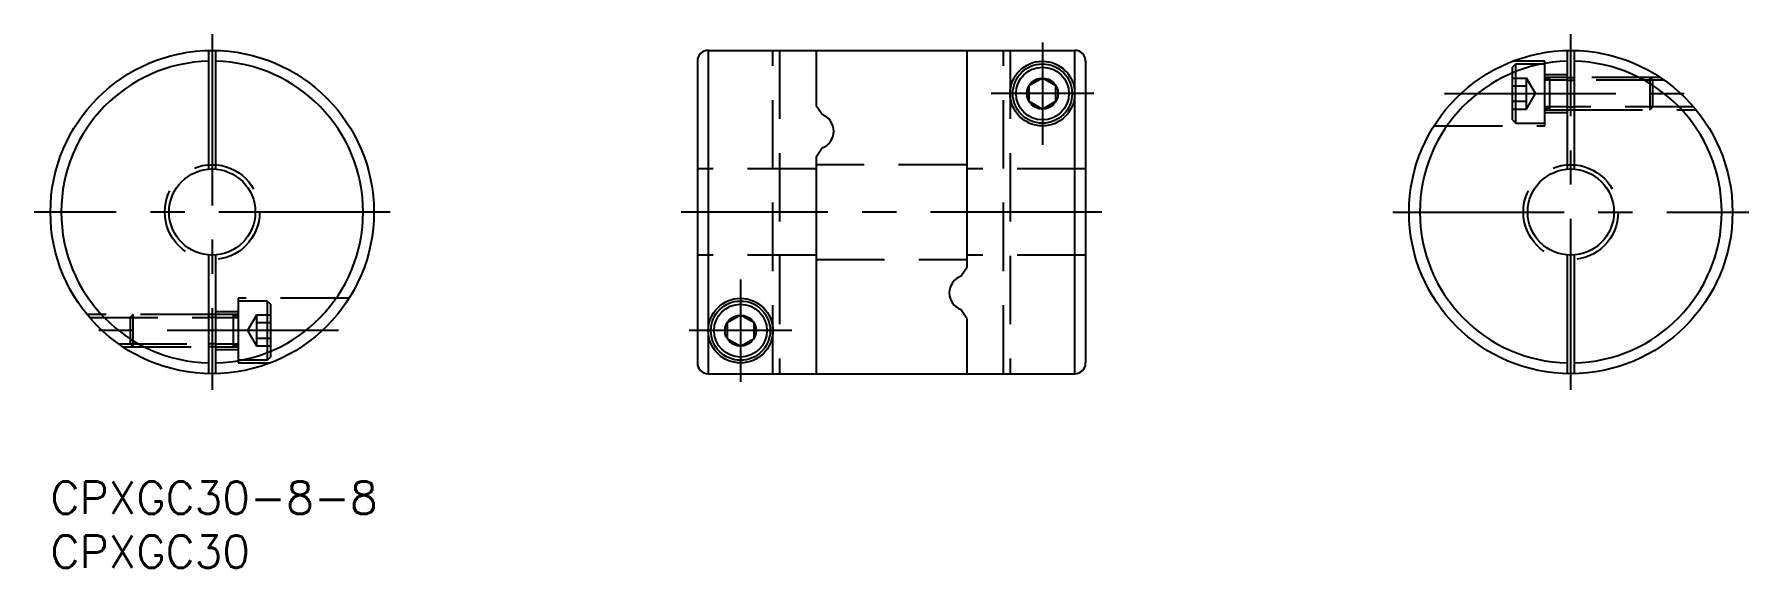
# Model space of a CAD drawing. Extents: x -1 to 158, y -8 to 42.
import ezdxf

# ---------------------------------------------------------------- set-up
doc = ezdxf.new("R2010")
doc.units = 0
doc.header["$LTSCALE"] = 0.5
doc.linetypes.add('CENTER', pattern=[50.8, 31.75, -6.35, 6.35, -6.35])
doc.linetypes.add('DASHED', pattern=[19.05, 12.7, -6.35])
for name, color, linetype in [('MSM_CENTER', 1, 'CENTER'), ('MSM_CONTINUOUS', 7, 'CONTINUOUS'), ('MSM_DASHED', 4, 'DASHED'), ('MSM_NARROW', 5, 'CONTINUOUS'), ('MSM_PART_NUMBER', 7, 'CONTINUOUS')]:
    doc.layers.add(name, color=color, linetype=linetype)
doc.styles.get("Standard").update_dxf_attribs({"font": 'txt.shx', "height": 3, "bigfont": 'bigfont.shx'})

# ---------------------------------------------------------------- blocks, each defined once
blk = doc.blocks.new('*U18')
at = {"layer": 'MSM_PART_NUMBER'}
blk.add_text('CPXGC30-8-8', height=3, dxfattribs=at).set_placement((0, -3))
blk = doc.blocks.new('*U19')
at = {"layer": 'MSM_PART_NUMBER'}
blk.add_text('CPXGC30', height=3, dxfattribs=at).set_placement((0, -8))

msp = doc.modelspace()

# ---------------------------------------------------------------- linework, layer by layer
at = {"layer": 'MSM_CENTER'}
for p, q in [((15, 41.5), (15, 8.5)), ((141, 8.5), (141, 41.5)), ((92, 40.75), (92, 31.25)), ((96.75, 36), (87.25, 36)), ((129.3, 36), (152.7, 36)), ((31.5, 25), (-1.5, 25)), ((97.5, 25), (58.5, 25)), ((124.5, 25), (157.5, 25)), ((64, 18.75), (64, 9.25)), ((26.7, 14), (3.3, 14)), ((68.75, 14), (59.25, 14))]:
    msp.add_line(p, q, dxfattribs=at)
at = {"layer": 'MSM_CONTINUOUS'}
for p, q in [((14.7, 28.99), (14.7, 40)), ((15.3, 40), (15.3, 28.99)), ((61, 40), (61, 10)), ((61, 40), (95, 40)), ((71, 40), (71, 34.86)), ((85, 40), (85, 19.86)), ((95, 10), (95, 40)), ((140.7, 28.99), (140.7, 40)), ((141.3, 40), (141.3, 28.99)), ((60, 39), (60, 11)), ((96, 39), (96, 11)), ((92, 37.44), (90.75, 36.72)), ((90.75, 36.72), (90.75, 35.28)), ((93.25, 36.72), (92, 37.44)), ((93.25, 35.28), (93.25, 36.72)), ((140.7, 37.5), (141.3, 37.5)), ((90.75, 35.28), (92, 34.56)), ((92, 34.56), (93.25, 35.28)), ((71.56, 34.05), (71, 34.86)), ((140.7, 34.5), (141.3, 34.5)), ((71, 30.14), (71.56, 30.95)), ((71, 30.14), (71, 10)), ((14.7, 10), (14.7, 21.01)), ((15.3, 21.01), (15.3, 10)), ((140.7, 10), (140.7, 21.01)), ((141.3, 21.01), (141.3, 10)), ((84.44, 19.05), (85, 19.86)), ((85, 15.14), (84.44, 15.95)), ((15.3, 15.5), (14.7, 15.5)), ((64, 15.44), (62.75, 14.72)), ((62.75, 14.72), (62.75, 13.28)), ((65.25, 14.72), (64, 15.44)), ((65.25, 13.28), (65.25, 14.72)), ((85, 15.14), (85, 10)), ((62.75, 13.28), (64, 12.56)), ((64, 12.56), (65.25, 13.28)), ((15.3, 12.5), (14.7, 12.5)), ((61, 10), (95, 10))]:
    msp.add_line(p, q, dxfattribs=at)
for centre, radius in [((15, 25), 15), ((141, 25), 15), ((92, 36), 3), ((92, 36), 2.75), ((92, 36), 2.45), ((92, 36), 1.44), ((15, 25), 4), ((141, 25), 4), ((64, 14), 3), ((64, 14), 2.75), ((64, 14), 2.45), ((64, 14), 1.44)]:
    msp.add_circle(centre, radius, dxfattribs=at)
for centre, radius, start, end in [((61, 39), 1, 90, 180), ((95, 39), 1, 0, 90), ((15, 25), 14, 91.2279, 268.7721), ((15, 25), 14, 271.2279, 88.7721), ((141, 25), 14, 91.2279, 268.7721), ((141, 25), 14, 271.2279, 88.7721), ((71, 32.5), 1.65, 290, 70), ((85, 17.5), 1.65, 110.0015, 249.9985), ((61, 11), 1, 180, 270), ((95, 11), 1, 270, 0)]:
    msp.add_arc(centre, radius, start, end, dxfattribs=at)
at = {"layer": 'MSM_DASHED'}
for p, q in [((67, 10), (67, 40)), ((67.6, 40), (67.6, 10)), ((88.4, 10), (88.4, 40)), ((89, 40), (89, 10)), ((135.9, 38.75), (135.6, 38.45)), ((135.6, 33.55), (135.6, 38.45)), ((138.6, 39), (135.61, 39)), ((135.9, 38.75), (138.6, 38.75)), ((135.9, 33.25), (135.9, 38.75)), ((138.6, 33), (138.6, 39)), ((138.6, 33.25), (138.6, 38.75)), ((135.6, 37.44), (136.9, 37.44)), ((135.6, 36.72), (136.9, 36.72)), ((136.9, 34.56), (136.9, 37.44)), ((137.73, 36), (136.9, 37.44)), ((140.7, 37.75), (138.6, 37.75)), ((138.6, 37.5), (139.07, 37.23)), ((140.7, 37.5), (138.6, 37.5)), ((140.7, 37.23), (138.6, 37.23)), ((139.07, 34.5), (139.07, 37.5)), ((149.29, 37.5), (141.3, 37.5)), ((149.69, 37.23), (141.3, 37.23)), ((148.6, 37.23), (148.33, 37.5)), ((148.33, 37.5), (148.33, 34.5)), ((148.6, 34.77), (148.6, 37.23)), ((135.6, 35.28), (136.9, 35.28)), ((136.9, 34.56), (137.73, 36)), ((135.6, 34.56), (136.9, 34.56)), ((135.6, 33.55), (135.9, 33.25)), ((138.6, 34.5), (139.07, 34.77)), ((140.7, 34.77), (138.6, 34.77)), ((138.6, 34.5), (140.7, 34.5)), ((138.6, 34.25), (140.7, 34.25)), ((152.38, 34.77), (141.3, 34.77)), ((141.3, 34.5), (152.61, 34.5)), ((148.33, 34.5), (148.6, 34.77)), ((128.31, 33), (138.6, 33)), ((135.9, 33.25), (138.6, 33.25)), ((71, 29), (60, 29)), ((85, 29.4), (71, 29.4)), ((96, 29), (85, 29)), ((71, 21), (60, 21)), ((96, 21), (85, 21)), ((71, 20.6), (85, 20.6)), ((17.4, 17), (17.4, 11)), ((27.69, 17), (17.4, 17)), ((20.1, 16.75), (17.4, 16.75)), ((17.4, 16.75), (17.4, 11.25)), ((20.4, 16.45), (20.1, 16.75)), ((20.1, 16.75), (20.1, 11.25)), ((20.4, 16.45), (20.4, 11.55)), ((14.7, 15.5), (3.39, 15.5)), ((3.62, 15.23), (14.7, 15.23)), ((7.67, 15.5), (7.4, 15.23)), ((7.4, 15.23), (7.4, 12.77)), ((7.67, 12.5), (7.67, 15.5)), ((17.4, 15.75), (15.3, 15.75)), ((17.4, 15.5), (15.3, 15.5)), ((15.3, 15.23), (17.4, 15.23)), ((17.4, 15.5), (16.93, 15.23)), ((16.93, 15.5), (16.93, 12.5)), ((19.1, 15.44), (18.27, 14)), ((19.1, 15.44), (19.1, 12.56)), ((20.4, 15.44), (19.1, 15.44)), ((20.4, 14.72), (19.1, 14.72)), ((6.31, 12.77), (14.7, 12.77)), ((7.4, 12.77), (7.67, 12.5)), ((15.3, 12.77), (17.4, 12.77)), ((17.4, 12.5), (16.93, 12.77)), ((18.27, 14), (19.1, 12.56)), ((20.4, 13.28), (19.1, 13.28)), ((6.71, 12.5), (14.7, 12.5)), ((15.3, 12.5), (17.4, 12.5)), ((15.3, 12.25), (17.4, 12.25)), ((20.1, 11.25), (17.4, 11.25)), ((20.4, 12.56), (19.1, 12.56)), ((20.1, 11.25), (20.4, 11.55)), ((17.4, 11), (20.39, 11))]:
    msp.add_line(p, q, dxfattribs=at)
for centre in [(15, 25), (141, 25)]:
    msp.add_circle(centre, 4.4, dxfattribs=at)
at = {"layer": 'MSM_NARROW'}
for p, q in [((140.7, 37.23), (141.3, 37.23)), ((140.7, 34.77), (141.3, 34.77)), ((15.3, 15.23), (14.7, 15.23)), ((15.3, 12.77), (14.7, 12.77))]:
    msp.add_line(p, q, dxfattribs=at)

# ---------------------------------------------------------------- block references
at = {"layer": 'MSM_CONTINUOUS'}
for name in ['*U18', '*U19']:
    msp.add_blockref(name, (0, 0), dxfattribs=at)

doc.saveas('drawing.dxf')
